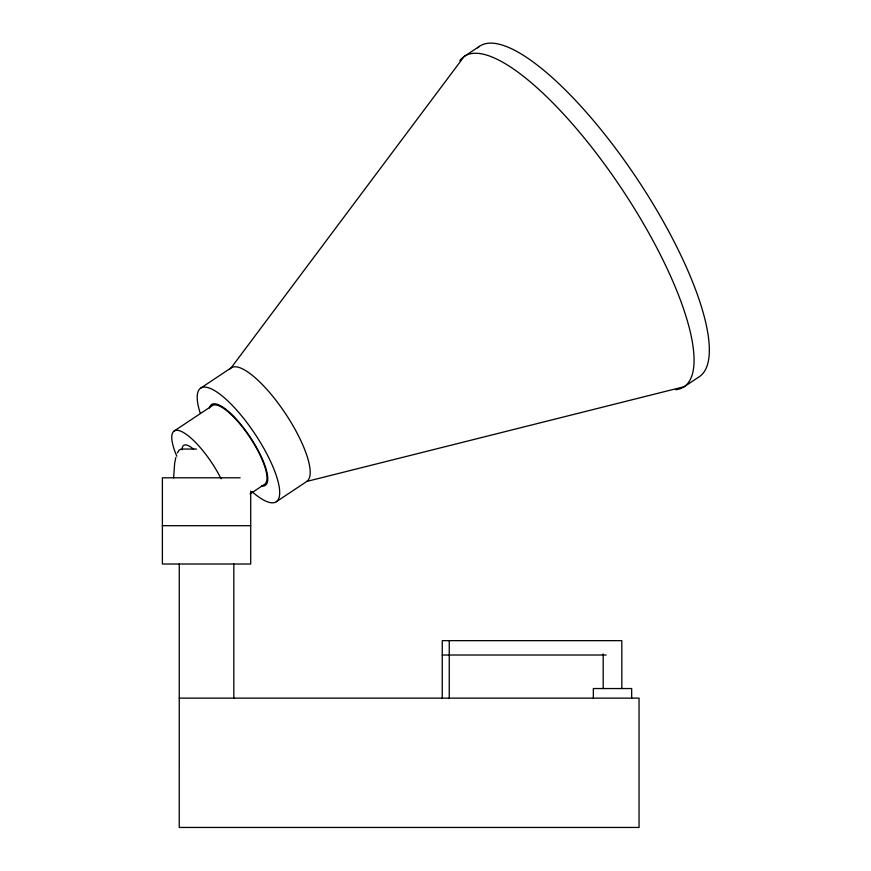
<?xml version="1.0" encoding="UTF-8"?>
<svg xmlns="http://www.w3.org/2000/svg" width="871" height="871" viewBox="0 0 871 871"><rect width="100%" height="100%" fill="white"/><g stroke="black" fill="none" stroke-linecap="round" stroke-linejoin="round"><path stroke-width="1.31" d="M173.634 477.798L174.636 463.426L175.833 457.471M177.379 452.909L179.186 450.035L181.124 449.055M479.333 46.413L464.069 56.571L231.098 367.9L200.58 388.205M174.091 431.069L212.241 405.679A47.219 13.74 56.4 0 1 249.759 437.155A47.219 13.74 56.4 0 1 264.664 484.243L250.075 493.944M276.336 501.718L306.853 481.413L684.345 386.648L699.609 376.49A198.414 57.736 56.4 0 0 634.774 175.354A198.414 57.736 56.4 0 0 477.526 47.861M182.279 449.055L196.519 449.055M240.146 477.798L162.387 477.798L162.387 564.016L250.706 564.016L250.706 491.102M162.387 525.692L250.706 525.692M442.261 655.014L606.151 655.014M179.241 698.128L639.053 698.128L639.053 827.45L179.241 827.45L179.274 564.016M631.66 698.128L631.66 688.547L593.347 688.547L593.347 698.128M621.818 688.547L621.818 640.653L442.261 640.653L442.261 698.128M603.189 653.958L603.189 688.547M449.251 640.653L449.251 698.128M233.831 564.016L233.831 698.128M176.857 456.241A47.219 13.74 56.4 0 1 182.311 431.918A47.219 13.74 56.4 0 1 221.071 478.734M182.17 449.828A30.006 8.732 56.4 0 1 193.602 449.186M209.421 408.042A48.536 14.121 56.4 0 1 250.075 436.937A48.536 14.121 56.4 0 1 261.474 486.04M200.112 412.81A68.232 19.859 56.4 0 1 223.836 397.361A68.232 19.859 56.4 0 1 277.25 478.615A68.232 19.859 56.4 0 1 251.85 491.494M229.606 369.391A68.232 19.859 56.4 0 1 283.315 410.426A68.232 19.859 56.4 0 1 306.853 481.413M459.855 60.698A198.414 57.736 56.4 0 1 624.594 193.122A198.414 57.736 56.4 0 1 675.831 389.718"/></g></svg>
